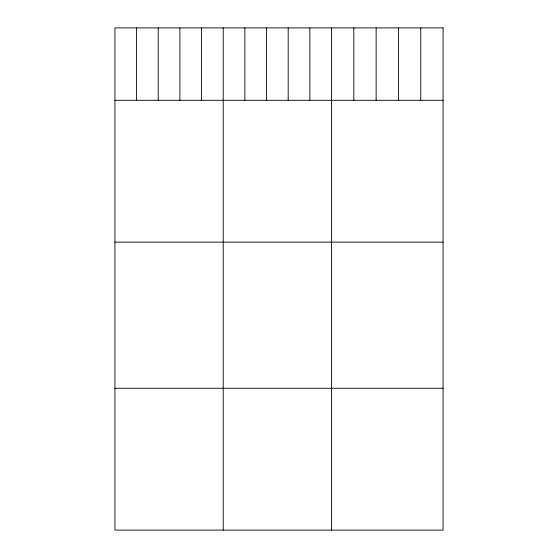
<?xml version="1.0" encoding="UTF-8"?>
<svg xmlns="http://www.w3.org/2000/svg" width="558" height="558" viewBox="0 0 558 558"><rect width="100%" height="100%" fill="white"/><g stroke="black" fill="none" stroke-linecap="round" stroke-linejoin="round"><path stroke-width="0.84" d="M114.927 100.294L443.073 100.294M114.927 242.13L443.073 242.13M114.927 388.263L443.073 388.263M420.76 27.9L420.76 100.294M398.447 27.9L398.447 100.294M376.134 27.9L376.134 100.294M353.821 27.9L353.821 100.294M331.501 27.9L331.501 530.1M309.843 27.9L309.843 100.294M288.186 27.9L288.186 100.294M266.529 27.9L266.529 100.294M244.871 27.9L244.871 100.294M223.214 27.9L223.214 530.1M201.557 27.9L201.557 100.294M179.899 27.9L179.899 100.294M158.242 27.9L158.242 100.294M136.584 27.9L136.584 100.294M443.073 27.9L114.927 27.9L114.927 530.1L443.073 530.1L443.073 27.9"/></g></svg>
